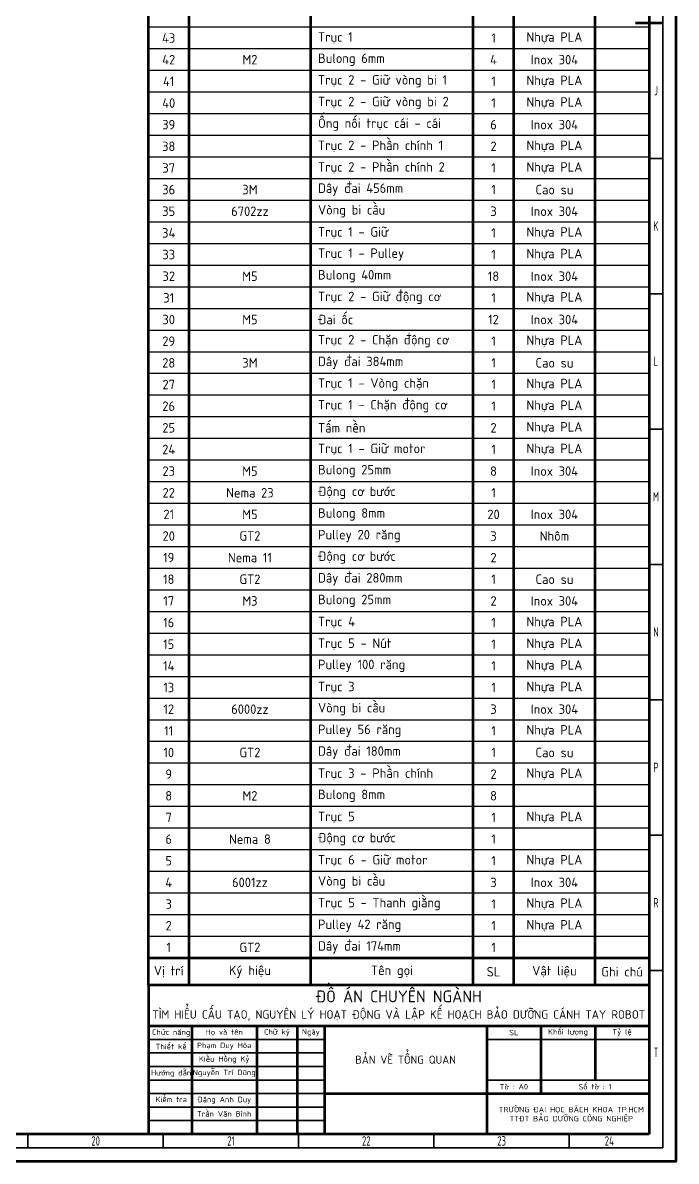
# Model space of a CAD drawing. Header units: millimetres. Extents: x -419 to 9215, y 1224 to 3301.
# Drawn here: x 528.9 to 770.3, y 2460.5 to 2881.1 of the extents above; entities that cross this region are included whole.
import ezdxf

# ---------------------------------------------------------------- set-up
doc = ezdxf.new("R2010")
doc.units = ezdxf.units.MM
for name, color, linetype, lineweight in [('0.3mm', 240, 'Continuous', 30), ('0.7mm', 7, 'Continuous', 70), ('Chu', 241, 'Continuous', 35), ('d', 7, 'Continuous', 35), ('Net 0.35', 20, 'Continuous', 35), ('Net 0.7', 7, 'Continuous', 70)]:
    doc.layers.add(name, color=color, linetype=linetype, lineweight=lineweight)
doc.styles.add('SLDTEXTSTYLE1', font='TXT', dxfattribs={"width": 0.7})
doc.styles.get("Standard").update_dxf_attribs({"font": 'arial.ttf'})

msp = doc.modelspace()

# ---------------------------------------------------------------- linework, layer by layer
at = {"layer": '0.3mm'}
for p, q in [((760.28, 2879.43), (575.28, 2879.43)), ((760.28, 2871.43), (575.28, 2871.43)), ((760.28, 2863.43), (575.28, 2863.43)), ((760.28, 2855.43), (575.28, 2855.43)), ((760.28, 2847.43), (575.28, 2847.43)), ((760.28, 2839.43), (575.28, 2839.43)), ((760.28, 2831.43), (575.28, 2831.43)), ((760.28, 2823.43), (575.28, 2823.43)), ((760.28, 2815.43), (575.28, 2815.43)), ((760.28, 2807.43), (575.28, 2807.43)), ((760.28, 2799.43), (575.28, 2799.43)), ((760.28, 2791.43), (575.28, 2791.43)), ((760.28, 2783.43), (575.28, 2783.43)), ((760.28, 2775.43), (575.28, 2775.43)), ((760.28, 2767.43), (575.28, 2767.43)), ((760.28, 2759.43), (575.28, 2759.43)), ((760.28, 2751.43), (575.28, 2751.43)), ((760.28, 2743.43), (575.28, 2743.43)), ((760.28, 2735.43), (575.28, 2735.43)), ((760.28, 2727.43), (575.28, 2727.43)), ((760.28, 2719.43), (575.28, 2719.43)), ((760.28, 2711.43), (575.28, 2711.43)), ((760.28, 2703.43), (575.28, 2703.43)), ((760.28, 2695.43), (575.28, 2695.43)), ((760.28, 2687.48), (575.28, 2687.48)), ((760.28, 2679.48), (575.28, 2679.48)), ((760.28, 2671.48), (575.28, 2671.48)), ((760.28, 2663.48), (575.28, 2663.48)), ((760.28, 2655.48), (575.28, 2655.48)), ((760.28, 2647.48), (575.28, 2647.48)), ((760.28, 2639.48), (575.28, 2639.48)), ((760.28, 2631.48), (575.28, 2631.48)), ((760.28, 2623.48), (575.28, 2623.48)), ((760.28, 2615.48), (575.28, 2615.48)), ((760.28, 2607.48), (575.28, 2607.48)), ((760.28, 2599.48), (575.28, 2599.48)), ((760.28, 2591.48), (575.28, 2591.48)), ((760.28, 2583.48), (575.28, 2583.48)), ((760.28, 2575.48), (575.28, 2575.48)), ((760.28, 2567.48), (575.28, 2567.48)), ((760.28, 2559.48), (575.28, 2559.48)), ((760.28, 2551.48), (575.28, 2551.48)), ((760.28, 2543.48), (575.28, 2543.48))]:
    msp.add_line(p, q, dxfattribs=at)
at = {"layer": '0.7mm'}
msp.add_line((760.28, 2535.48), (575.28, 2535.48), dxfattribs=at)
at = {"layer": 'd'}
msp.add_line((760.28, 2470.48), (760.28, 2582.48), dxfattribs=at)
at = {"layer": 'Net 0.35', "linetype": 'Continuous', "lineweight": 35}
for p, q in [((765.28, 3296.48), (765.28, 2465.48)), ((765.28, 2830.98), (760.28, 2830.98)), ((765.28, 2780.98), (760.28, 2780.98)), ((765.28, 2730.98), (760.28, 2730.98)), ((765.28, 2680.98), (760.28, 2680.98)), ((765.28, 2630.98), (760.28, 2630.98)), ((765.28, 2580.98), (760.28, 2580.98)), ((765.28, 2530.98), (760.28, 2530.98)), ((530.78, 2470.48), (530.78, 2465.48)), ((580.78, 2470.48), (580.78, 2465.48)), ((630.78, 2470.48), (630.78, 2465.48)), ((680.78, 2470.48), (680.78, 2465.48)), ((730.78, 2470.48), (730.78, 2465.48)), ((765.28, 2465.48), (-403.72, 2465.48))]:
    msp.add_line(p, q, dxfattribs=at)
at = {"layer": 'Net 0.35'}
for p, q in [((575.28, 2505.48), (640.28, 2505.48)), ((700.28, 2505.48), (760.28, 2505.48)), ((575.28, 2500.48), (640.28, 2500.48)), ((575.28, 2495.48), (640.28, 2495.48)), ((575.28, 2490.48), (640.28, 2490.48)), ((700.28, 2490.48), (760.28, 2490.48)), ((640.28, 2485.48), (575.28, 2485.48)), ((575.28, 2480.48), (640.28, 2480.48)), ((575.28, 2475.48), (640.28, 2475.48))]:
    msp.add_line(p, q, dxfattribs=at)
at = {"layer": 'Net 0.7', "linetype": 'Continuous', "lineweight": 70}
for p, q in [((760.28, 3291.48), (760.28, 2470.48)), ((755.28, 2880.98), (765.28, 2880.98)), ((760.28, 2470.48), (-398.72, 2470.48))]:
    msp.add_line(p, q, dxfattribs=at)
at = {"layer": 'Net 0.7'}
for p, q in [((575.28, 2525.48), (575.28, 3031.43)), ((590.28, 2525.48), (590.28, 3031.43)), ((635.28, 2525.48), (635.28, 3031.43)), ((695.28, 2525.48), (695.28, 3031.43)), ((710.28, 2525.48), (710.28, 3031.43)), ((740.28, 2525.48), (740.28, 3031.43)), ((760.28, 2525.48), (575.28, 2525.48)), ((575.28, 2525.48), (575.28, 2470.48)), ((575.28, 2510.48), (760.28, 2510.48)), ((591.28, 2510.48), (591.28, 2470.48)), ((615.28, 2510.48), (615.28, 2470.48)), ((630.28, 2510.48), (630.28, 2470.48)), ((640.28, 2510.48), (640.28, 2470.48)), ((700.28, 2510.48), (700.28, 2470.48)), ((720.28, 2510.48), (720.28, 2485.48)), ((740.28, 2510.48), (740.28, 2490.48)), ((640.28, 2485.48), (760.28, 2485.48))]:
    msp.add_line(p, q, dxfattribs=at)
msp.add_lwpolyline([(-418.72, 2460.48), (770.28, 2460.48), (770.28, 3301.48), (-418.72, 3301.48)], close=True, dxfattribs=at)

# ---------------------------------------------------------------- texts
at = {"layer": 'Chu', "char_height": 3.5, "attachment_point": 5, "style": 'SLDTEXTSTYLE1'}
for s, insert in [('{\\fTCVN 7284|b0|i0|c0|p34;J}', (762.78, 2855.98)), ('{\\fTCVN 7284|b0|i0|c0|p34;K}', (762.78, 2805.98)), ('{\\fTCVN 7284|b0|i0|c0|p34;L}', (762.78, 2755.98)), ('{\\fTCVN 7284|b0|i0|c0|p34;M}', (762.78, 2705.98)), ('{\\fTCVN 7284|b0|i0|c0|p34;N}', (762.78, 2655.98)), ('{\\fTCVN 7284|b0|i0|c0|p34;P}', (762.78, 2605.98)), ('{\\fTCVN 7284|b0|i0|c0|p34;R}', (762.78, 2555.98)), ('{\\fTCVN 7284|b0|i0|c0|p34;T}', (762.78, 2500.73)), ('{\\fTCVN 7284|b0|i0|c0|p34;20}', (555.78, 2467.98)), ('{\\fTCVN 7284|b0|i0|c0|p34;21}', (605.78, 2467.98)), ('{\\fTCVN 7284|b0|i0|c0|p34;22}', (655.78, 2467.98)), ('{\\fTCVN 7284|b0|i0|c0|p34;23}', (705.78, 2467.98)), ('{\\fTCVN 7284|b0|i0|c0|p34;24}', (745.53, 2467.98))]:
    msp.add_mtext(s, dxfattribs=dict(at, insert=insert))
at = {"layer": 'Chu'}
for s, width, insert, char_height, attachment_point in [('{\\fTCVN 7284|b0|i0|c0|p34;\\H1x;ĐỒ ÁN CHUYÊN NGÀNH\\P\\H0.71429x;TÌM HIỂU CẤU TẠO, NGUYÊN LÝ HOẠT ĐỘNG VÀ LẬP KẾ HOẠCH BẢO DƯỠNG CÁNH TAY ROBOT}', 184.1058, (667.78, 2517.98), 4.375, 5), ('{\\fTCVN 7284|b0|i0|c0|p34;Chức năng}', 18.9375, (583.67, 2507.85), 2, 5), ('\\pxqc;{\\fTCVN 7284|b0|i0|c0|p34;Họ và tên}', 45.2329, (603.28, 2507.98), 2, 5), ('\\pxqc;{\\fTCVN 7284|b0|i0|c0|p34;Chữ ký}', 18.9375, (622.78, 2507.98), 2, 5), ('\\pxqc;{\\fTCVN 7284|b0|i0|c0|p34;Ngày}', 18.9375, (635.28, 2507.98), 2, 5), ('\\pxqc;{\\fTCVN 7284|b0|i0|c0|p34;SL}', 45.2329, (710.28, 2507.98), 2, 5), ('\\pxqc;{\\fTCVN 7284|b0|i0|c0|p34;Khối lượng}', 45.2329, (730.28, 2507.98), 2, 5), ('\\pxqc;{\\fTCVN 7284|b0|i0|c0|p34;Tỷ lệ}', 45.2329, (750.28, 2507.98), 2, 5), ('\\pxqc;{\\fTCVN 7284|b0|i0|c0|p34;Thiết kế}', 18.9375, (583.67, 2502.85), 2, 5), ('\\pxqc;{\\fTCVN 7284|b0|i0|c0|p34;Phạm Duy Hòa}', 45.2329, (603.28, 2502.98), 2, 5), ('\\pxqc;{\\fTCVN 7284|b0|i0|c0|p34;Kiều Hồng Kỷ}', 45.2329, (603.28, 2497.98), 2, 5), ('{\\fTCVN 7284|b0|i0|c0|p34;BẢN VẼ TỔNG QUAN}', 51.3461, (670.28, 2497.98), 3, 5), ('\\pxqc;{\\fTCVN 7284|b0|i0|c0|p34;Hướng dẫn}', 18.9375, (583.67, 2492.85), 2, 5), ('\\pxqc;{\\fTCVN 7284|b0|i0|c0|p34;Nguyễn Trí Dũng}', 45.2329, (603.28, 2492.98), 2, 5), ('\\pxqc;{\\fTCVN 7284|b0|i0|c0|p34;Tờ : A0}', 45.2329, (710.28, 2487.98), 2, 5), ('\\pxqc;{\\fTCVN 7284|b0|i0|c0|p34;Số tờ : 1}', 45.2329, (740.28, 2487.98), 2, 5), ('\\pxqc;{\\fTCVN 7284|b0|i0|c0|p34;Kiểm tra}', 18.9375, (574.24, 2483.3), 2, 4), ('\\pxqc;{\\fTCVN 7284|b0|i0|c0|p34;Đặng Anh Duy}', 45.2329, (603.28, 2482.98), 2, 5), ('\\pxqc;{\\fTCVN 7284|b0|i0|c0|p34;Trần Văn Bình}', 45.2329, (603.28, 2477.98), 2, 5), ('{\\fTCVN 7284|b0|i0|c0|p34;TRƯỜNG ĐẠI HỌC BÁCH KHOA TP.HCM\\PTTĐT BẢO DƯỠNG CÔNG NGHIỆP}', 73.3531, (731.49, 2477.67), 2, 5)]:
    msp.add_mtext_dynamic_manual_height_columns(s, width=width, gutter_width=156.61, heights=[0], dxfattribs=dict(at, insert=insert, char_height=char_height, attachment_point=attachment_point))
at = {"layer": 'Net 0.7', "lineweight": 211, "char_height": 3.5, "attachment_point": 5}
for s, width, insert in [('{\\fTCVN 7284|b0|i0|c0|p34;43}', 37.6512, (582.78, 2875.43)), ('\\pxql;{\\fTCVN 7284|b0|i0|c0|p34;Trục 1}', 56.7321, (666.31, 2875.43)), ('{\\fTCVN 7284|b0|i0|c0|p34;1}', 37.6512, (702.78, 2875.43)), ('{\\fTCVN 7284|b0|i0|c0|p34;Nhựa PLA}', 37.6512, (725.28, 2875.43)), ('{\\fTCVN 7284|b0|i0|c0|p34;42}', 37.6512, (582.78, 2867.43)), ('{\\fTCVN 7284|b0|i0|c0|p34;M2}', 32.1218, (612.78, 2867.43)), ('\\pxql;{\\fTCVN 7284|b0|i0|c0|p34;Bulong 6mm}', 56.7321, (666.31, 2867.43)), ('{\\fTCVN 7284|b0|i0|c0|p34;4}', 37.6512, (702.78, 2867.43)), ('{\\fTCVN 7284|b0|i0|c0|p34;Inox 304}', 37.6512, (725.28, 2867.43)), ('{\\fTCVN 7284|b0|i0|c0|p34;41}', 37.6512, (582.78, 2859.43)), ('\\pxql;{\\fTCVN 7284|b0|i0|c0|p34;Trục 2 - Giữ vòng bi 1}', 56.7321, (666.31, 2859.43)), ('{\\fTCVN 7284|b0|i0|c0|p34;1}', 37.6512, (702.78, 2859.43)), ('{\\fTCVN 7284|b0|i0|c0|p34;Nhựa PLA}', 37.6512, (725.28, 2859.43)), ('{\\fTCVN 7284|b0|i0|c0|p34;40}', 37.6512, (582.78, 2851.43)), ('\\pxql;{\\fTCVN 7284|b0|i0|c0|p34;Trục 2 - Giữ vòng bi 2}', 56.7321, (666.31, 2851.43)), ('{\\fTCVN 7284|b0|i0|c0|p34;1}', 37.6512, (702.78, 2851.43)), ('{\\fTCVN 7284|b0|i0|c0|p34;Nhựa PLA}', 37.6512, (725.28, 2851.43)), ('\\pxql;{\\fTCVN 7284|b0|i0|c0|p34;Ống nối trục cái - cái }', 56.7321, (666.31, 2843.43)), ('{\\fTCVN 7284|b0|i0|c0|p34;39}', 37.6512, (582.78, 2843.43)), ('{\\fTCVN 7284|b0|i0|c0|p34;6}', 37.6512, (702.78, 2843.43)), ('{\\fTCVN 7284|b0|i0|c0|p34;Inox 304}', 37.6512, (725.28, 2843.43)), ('{\\fTCVN 7284|b0|i0|c0|p34;38}', 37.6512, (582.78, 2835.43)), ('\\pxql;{\\fTCVN 7284|b0|i0|c0|p34;Trục 2 - Phần chính 1}', 56.7321, (666.31, 2835.43)), ('{\\fTCVN 7284|b0|i0|c0|p34;2}', 37.6512, (702.78, 2835.43)), ('{\\fTCVN 7284|b0|i0|c0|p34;Nhựa PLA}', 37.6512, (725.28, 2835.43)), ('\\pxql;{\\fTCVN 7284|b0|i0|c0|p34;Trục 2 - Phần chính 2}', 56.7321, (666.31, 2827.43)), ('{\\fTCVN 7284|b0|i0|c0|p34;37}', 37.6512, (582.78, 2827.43)), ('{\\fTCVN 7284|b0|i0|c0|p34;1}', 37.6512, (702.78, 2827.43)), ('{\\fTCVN 7284|b0|i0|c0|p34;Nhựa PLA}', 37.6512, (725.28, 2827.43)), ('\\pxql;{\\fTCVN 7284|b0|i0|c0|p34;Dây đai 456mm}', 56.7321, (666.31, 2819.43)), ('{\\fTCVN 7284|b0|i0|c0|p34;36}', 37.6512, (582.78, 2819.43)), ('{\\fTCVN 7284|b0|i0|c0|p34;3M}', 32.1218, (612.78, 2819.43)), ('{\\fTCVN 7284|b0|i0|c0|p34;1}', 37.6512, (702.78, 2819.43)), ('{\\fTCVN 7284|b0|i0|c0|p34;Cao su}', 37.6512, (725.28, 2819.43)), ('\\pxql;{\\fTCVN 7284|b0|i0|c0|p34;Vòng bi cầu}', 56.7321, (666.31, 2811.43)), ('{\\fTCVN 7284|b0|i0|c0|p34;35}', 37.6512, (582.78, 2811.43)), ('{\\fTCVN 7284|b0|i0|c0|p34;6702zz}', 32.1218, (612.78, 2811.43)), ('{\\fTCVN 7284|b0|i0|c0|p34;3}', 37.6512, (702.78, 2811.43)), ('{\\fTCVN 7284|b0|i0|c0|p34;Inox 304}', 37.6512, (725.28, 2811.43)), ('\\pxql;{\\fTCVN 7284|b0|i0|c0|p34;Trục 1 - Giữ}', 56.7321, (666.31, 2803.43)), ('{\\fTCVN 7284|b0|i0|c0|p34;Nhựa PLA}', 37.6512, (725.28, 2803.43)), ('{\\fTCVN 7284|b0|i0|c0|p34;34}', 37.6512, (582.78, 2803.43)), ('{\\fTCVN 7284|b0|i0|c0|p34;1}', 37.6512, (702.78, 2803.43)), ('{\\fTCVN 7284|b0|i0|c0|p34;33}', 37.6512, (582.78, 2795.43)), ('\\pxql;{\\fTCVN 7284|b0|i0|c0|p34;Trục 1 - Pulley}', 56.7321, (666.31, 2795.43)), ('{\\fTCVN 7284|b0|i0|c0|p34;1}', 37.6512, (702.78, 2795.43)), ('{\\fTCVN 7284|b0|i0|c0|p34;Nhựa PLA}', 37.6512, (725.28, 2795.43)), ('{\\fTCVN 7284|b0|i0|c0|p34;32}', 37.6512, (582.78, 2787.43)), ('{\\fTCVN 7284|b0|i0|c0|p34;M5}', 32.1218, (612.78, 2787.43)), ('\\pxql;{\\fTCVN 7284|b0|i0|c0|p34;Bulong 40mm}', 56.7321, (666.31, 2787.43)), ('{\\fTCVN 7284|b0|i0|c0|p34;18}', 37.6512, (702.78, 2787.43)), ('{\\fTCVN 7284|b0|i0|c0|p34;Inox 304}', 37.6512, (725.28, 2787.43)), ('{\\fTCVN 7284|b0|i0|c0|p34;31}', 37.6512, (582.78, 2779.43)), ('\\pxql;{\\fTCVN 7284|b0|i0|c0|p34;Trục 2 - Giữ động cơ}', 56.7321, (666.31, 2779.43)), ('{\\fTCVN 7284|b0|i0|c0|p34;1}', 37.6512, (702.78, 2779.43)), ('{\\fTCVN 7284|b0|i0|c0|p34;Nhựa PLA}', 37.6512, (725.28, 2779.43)), ('{\\fTCVN 7284|b0|i0|c0|p34;30}', 37.6512, (582.78, 2771.43)), ('{\\fTCVN 7284|b0|i0|c0|p34;M5}', 32.1218, (612.78, 2771.43)), ('\\pxql;{\\fTCVN 7284|b0|i0|c0|p34;Đai ốc}', 56.7321, (666.31, 2771.43)), ('{\\fTCVN 7284|b0|i0|c0|p34;12}', 37.6512, (702.78, 2771.43)), ('{\\fTCVN 7284|b0|i0|c0|p34;Inox 304}', 37.6512, (725.28, 2771.43)), ('{\\fTCVN 7284|b0|i0|c0|p34;29}', 37.6512, (582.78, 2763.43)), ('\\pxql;{\\fTCVN 7284|b0|i0|c0|p34;Trục 2 - Chặn động cơ}', 56.7321, (666.31, 2763.43)), ('{\\fTCVN 7284|b0|i0|c0|p34;1}', 37.6512, (702.78, 2763.43)), ('{\\fTCVN 7284|b0|i0|c0|p34;Nhựa PLA}', 37.6512, (725.28, 2763.43)), ('{\\fTCVN 7284|b0|i0|c0|p34;28}', 37.6512, (582.78, 2755.43)), ('{\\fTCVN 7284|b0|i0|c0|p34;3M}', 32.1218, (612.78, 2755.43)), ('\\pxql;{\\fTCVN 7284|b0|i0|c0|p34;Dây đai 384mm}', 56.7321, (666.31, 2755.43)), ('{\\fTCVN 7284|b0|i0|c0|p34;1}', 37.6512, (702.78, 2755.43)), ('{\\fTCVN 7284|b0|i0|c0|p34;Cao su}', 37.6512, (725.28, 2755.43)), ('{\\fTCVN 7284|b0|i0|c0|p34;27}', 37.6512, (582.78, 2747.43)), ('\\pxql;{\\fTCVN 7284|b0|i0|c0|p34;Trục 1 - Vòng chặn}', 56.7321, (666.31, 2747.43)), ('{\\fTCVN 7284|b0|i0|c0|p34;1}', 37.6512, (702.78, 2747.43)), ('{\\fTCVN 7284|b0|i0|c0|p34;Nhựa PLA}', 37.6512, (725.28, 2747.43)), ('\\pxql;{\\fTCVN 7284|b0|i0|c0|p34;Trục 1 - Chặn động cơ}', 56.7321, (666.31, 2739.43)), ('{\\fTCVN 7284|b0|i0|c0|p34;26}', 37.6512, (582.78, 2739.43)), ('{\\fTCVN 7284|b0|i0|c0|p34;1}', 37.6512, (702.78, 2739.43)), ('{\\fTCVN 7284|b0|i0|c0|p34;Nhựa PLA}', 37.6512, (725.28, 2739.43)), ('\\pxql;{\\fTCVN 7284|b0|i0|c0|p34;Tấm nền}', 56.7321, (666.31, 2731.43)), ('{\\fTCVN 7284|b0|i0|c0|p34;25}', 37.6512, (582.78, 2731.43)), ('{\\fTCVN 7284|b0|i0|c0|p34;2}', 37.6512, (702.78, 2731.43)), ('{\\fTCVN 7284|b0|i0|c0|p34;Nhựa PLA}', 37.6512, (725.28, 2731.43)), ('\\pxql;{\\fTCVN 7284|b0|i0|c0|p34;Trục 1 - Giữ motor}', 56.7321, (666.31, 2723.43)), ('{\\fTCVN 7284|b0|i0|c0|p34;Nhựa PLA}', 37.6512, (725.28, 2723.43)), ('{\\fTCVN 7284|b0|i0|c0|p34;24}', 37.6512, (582.78, 2723.43)), ('{\\fTCVN 7284|b0|i0|c0|p34;1}', 37.6512, (702.78, 2723.43)), ('{\\fTCVN 7284|b0|i0|c0|p34;23}', 37.6512, (582.78, 2715.43)), ('{\\fTCVN 7284|b0|i0|c0|p34;M5}', 32.1218, (612.78, 2715.43)), ('\\pxql;{\\fTCVN 7284|b0|i0|c0|p34;Bulong 25mm}', 56.7321, (666.31, 2715.43)), ('{\\fTCVN 7284|b0|i0|c0|p34;8}', 37.6512, (702.78, 2715.43)), ('{\\fTCVN 7284|b0|i0|c0|p34;Inox 304}', 37.6512, (725.28, 2715.43)), ('{\\fTCVN 7284|b0|i0|c0|p34;22}', 37.6512, (582.78, 2707.43)), ('{\\fTCVN 7284|b0|i0|c0|p34;Nema 23}', 32.1218, (612.78, 2707.43)), ('\\pxql;{\\fTCVN 7284|b0|i0|c0|p34;Động cơ bước}', 56.7321, (666.31, 2707.43)), ('{\\fTCVN 7284|b0|i0|c0|p34;1}', 37.6512, (702.78, 2707.43)), ('{\\fTCVN 7284|b0|i0|c0|p34;21}', 37.6512, (582.78, 2699.43)), ('{\\fTCVN 7284|b0|i0|c0|p34;M5}', 32.1218, (612.78, 2699.43)), ('\\pxql;{\\fTCVN 7284|b0|i0|c0|p34;Bulong 8mm}', 56.7321, (666.31, 2699.43)), ('{\\fTCVN 7284|b0|i0|c0|p34;20}', 37.6512, (702.78, 2699.43)), ('{\\fTCVN 7284|b0|i0|c0|p34;Inox 304}', 37.6512, (725.28, 2699.43)), ('{\\fTCVN 7284|b0|i0|c0|p34;20}', 37.6512, (582.78, 2691.43)), ('{\\fTCVN 7284|b0|i0|c0|p34;GT2}', 32.1218, (612.78, 2691.48)), ('\\pxql;{\\fTCVN 7284|b0|i0|c0|p34;Pulley 20 răng}', 56.7321, (666.31, 2691.43)), ('{\\fTCVN 7284|b0|i0|c0|p34;3}', 37.6512, (702.78, 2691.43)), ('{\\fTCVN 7284|b0|i0|c0|p34;Nhôm}', 37.6512, (725.28, 2691.48)), ('{\\fTCVN 7284|b0|i0|c0|p34;19}', 37.6512, (582.78, 2683.48)), ('{\\fTCVN 7284|b0|i0|c0|p34;Nema 11}', 32.1218, (612.78, 2683.48)), ('\\pxql;{\\fTCVN 7284|b0|i0|c0|p34;Động cơ bước}', 56.7321, (666.31, 2683.48)), ('{\\fTCVN 7284|b0|i0|c0|p34;2}', 37.6512, (702.78, 2683.48)), ('{\\fTCVN 7284|b0|i0|c0|p34;18}', 37.6512, (582.78, 2675.48)), ('{\\fTCVN 7284|b0|i0|c0|p34;GT2}', 32.1218, (612.78, 2675.48)), ('\\pxql;{\\fTCVN 7284|b0|i0|c0|p34;Dây đai 280mm}', 56.7321, (666.31, 2675.48)), ('{\\fTCVN 7284|b0|i0|c0|p34;1}', 37.6512, (702.78, 2675.48)), ('{\\fTCVN 7284|b0|i0|c0|p34;Cao su}', 37.6512, (725.28, 2675.48)), ('{\\fTCVN 7284|b0|i0|c0|p34;17}', 37.6512, (582.78, 2667.48)), ('{\\fTCVN 7284|b0|i0|c0|p34;M3}', 32.1218, (612.78, 2667.48)), ('\\pxql;{\\fTCVN 7284|b0|i0|c0|p34;Bulong 25mm}', 56.7321, (666.31, 2667.48)), ('{\\fTCVN 7284|b0|i0|c0|p34;2}', 37.6512, (702.78, 2667.48)), ('{\\fTCVN 7284|b0|i0|c0|p34;Inox 304}', 37.6512, (725.28, 2667.48)), ('{\\fTCVN 7284|b0|i0|c0|p34;16}', 37.6512, (582.78, 2659.48)), ('\\pxql;{\\fTCVN 7284|b0|i0|c0|p34;Trục 4}', 56.7321, (666.31, 2659.48)), ('{\\fTCVN 7284|b0|i0|c0|p34;1}', 37.6512, (702.78, 2659.48)), ('{\\fTCVN 7284|b0|i0|c0|p34;Nhựa PLA}', 37.6512, (725.28, 2659.48)), ('{\\fTCVN 7284|b0|i0|c0|p34;15}', 37.6512, (582.78, 2651.48)), ('\\pxql;{\\fTCVN 7284|b0|i0|c0|p34;Trục 5 - Nút}', 56.7321, (666.31, 2651.48)), ('{\\fTCVN 7284|b0|i0|c0|p34;1}', 37.6512, (702.78, 2651.48)), ('{\\fTCVN 7284|b0|i0|c0|p34;Nhựa PLA}', 37.6512, (725.28, 2651.48)), ('\\pxql;{\\fTCVN 7284|b0|i0|c0|p34;Pulley 100 răng}', 56.7321, (666.31, 2643.48)), ('{\\fTCVN 7284|b0|i0|c0|p34;Nhựa PLA}', 37.6512, (725.28, 2643.48)), ('{\\fTCVN 7284|b0|i0|c0|p34;14}', 37.6512, (582.78, 2643.48)), ('{\\fTCVN 7284|b0|i0|c0|p34;1}', 37.6512, (702.78, 2643.48)), ('{\\fTCVN 7284|b0|i0|c0|p34;13}', 37.6512, (582.78, 2635.48)), ('\\pxql;{\\fTCVN 7284|b0|i0|c0|p34;Trục 3}', 56.7321, (666.31, 2635.48)), ('{\\fTCVN 7284|b0|i0|c0|p34;1}', 37.6512, (702.78, 2635.48)), ('{\\fTCVN 7284|b0|i0|c0|p34;Nhựa PLA}', 37.6512, (725.28, 2635.48)), ('{\\fTCVN 7284|b0|i0|c0|p34;12}', 37.6512, (582.78, 2627.48)), ('{\\fTCVN 7284|b0|i0|c0|p34;6000zz}', 32.1218, (612.78, 2627.48)), ('\\pxql;{\\fTCVN 7284|b0|i0|c0|p34;Vòng bi cầu}', 56.7321, (666.31, 2627.48)), ('{\\fTCVN 7284|b0|i0|c0|p34;3}', 37.6512, (702.78, 2627.48)), ('{\\fTCVN 7284|b0|i0|c0|p34;Inox 304}', 37.6512, (725.28, 2627.48)), ('{\\fTCVN 7284|b0|i0|c0|p34;11}', 37.6512, (582.78, 2619.48)), ('\\pxql;{\\fTCVN 7284|b0|i0|c0|p34;Pulley 56 răng}', 56.7321, (666.31, 2619.48)), ('{\\fTCVN 7284|b0|i0|c0|p34;1}', 37.6512, (702.78, 2619.48)), ('{\\fTCVN 7284|b0|i0|c0|p34;Nhựa PLA}', 37.6512, (725.28, 2619.48)), ('{\\fTCVN 7284|b0|i0|c0|p34;10}', 37.6512, (582.78, 2611.48)), ('{\\fTCVN 7284|b0|i0|c0|p34;GT2}', 32.1218, (612.78, 2611.48)), ('\\pxql;{\\fTCVN 7284|b0|i0|c0|p34;Dây đai 180mm}', 56.7321, (666.31, 2611.48)), ('{\\fTCVN 7284|b0|i0|c0|p34;1}', 37.6512, (702.78, 2611.48)), ('{\\fTCVN 7284|b0|i0|c0|p34;Cao su}', 37.6512, (725.28, 2611.48)), ('{\\fTCVN 7284|b0|i0|c0|p34;9}', 37.6512, (582.78, 2603.48)), ('\\pxql;{\\fTCVN 7284|b0|i0|c0|p34;Trục 3 - Phần chính}', 56.7321, (666.31, 2603.48)), ('{\\fTCVN 7284|b0|i0|c0|p34;2}', 37.6512, (702.78, 2603.48)), ('{\\fTCVN 7284|b0|i0|c0|p34;Nhựa PLA}', 37.6512, (725.28, 2603.48)), ('{\\fTCVN 7284|b0|i0|c0|p34;8}', 37.6512, (582.78, 2595.48)), ('{\\fTCVN 7284|b0|i0|c0|p34;M2}', 32.1218, (612.78, 2595.48)), ('\\pxql;{\\fTCVN 7284|b0|i0|c0|p34;Bulong 8mm}', 56.7321, (666.31, 2595.48)), ('{\\fTCVN 7284|b0|i0|c0|p34;8}', 37.6512, (702.78, 2595.48)), ('{\\fTCVN 7284|b0|i0|c0|p34;7}', 37.6512, (582.78, 2587.48)), ('\\pxql;{\\fTCVN 7284|b0|i0|c0|p34;Trục 5}', 56.7321, (666.31, 2587.48)), ('{\\fTCVN 7284|b0|i0|c0|p34;1}', 37.6512, (702.78, 2587.48)), ('{\\fTCVN 7284|b0|i0|c0|p34;Nhựa PLA}', 37.6512, (725.28, 2587.48)), ('{\\fTCVN 7284|b0|i0|c0|p34;6}', 37.6512, (582.78, 2579.48)), ('{\\fTCVN 7284|b0|i0|c0|p34;Nema 8}', 32.1218, (612.78, 2579.48)), ('\\pxql;{\\fTCVN 7284|b0|i0|c0|p34;Động cơ bước}', 56.7321, (666.31, 2579.48)), ('{\\fTCVN 7284|b0|i0|c0|p34;1}', 37.6512, (702.78, 2579.48)), ('{\\fTCVN 7284|b0|i0|c0|p34;5}', 37.6512, (582.78, 2571.48)), ('\\pxql;{\\fTCVN 7284|b0|i0|c0|p34;Trục 6 - Giữ motor}', 56.7321, (666.31, 2571.48)), ('{\\fTCVN 7284|b0|i0|c0|p34;1}', 37.6512, (702.78, 2571.48)), ('{\\fTCVN 7284|b0|i0|c0|p34;Nhựa PLA}', 37.6512, (725.28, 2571.48)), ('\\pxql;{\\fTCVN 7284|b0|i0|c0|p34;Vòng bi cầu}', 56.7321, (666.31, 2563.48)), ('{\\fTCVN 7284|b0|i0|c0|p34;4}', 37.6512, (582.78, 2563.48)), ('{\\fTCVN 7284|b0|i0|c0|p34;6001zz}', 32.1218, (612.78, 2563.48)), ('{\\fTCVN 7284|b0|i0|c0|p34;3}', 37.6512, (702.78, 2563.48)), ('{\\fTCVN 7284|b0|i0|c0|p34;Inox 304}', 37.6512, (725.28, 2563.48)), ('{\\fTCVN 7284|b0|i0|c0|p34;3}', 37.6512, (582.78, 2555.48)), ('\\pxql;{\\fTCVN 7284|b0|i0|c0|p34;Trục 5 - Thanh giằng}', 56.7321, (666.31, 2555.48)), ('{\\fTCVN 7284|b0|i0|c0|p34;1}', 37.6512, (702.78, 2555.48)), ('{\\fTCVN 7284|b0|i0|c0|p34;Nhựa PLA}', 37.6512, (725.28, 2555.48)), ('{\\fTCVN 7284|b0|i0|c0|p34;2}', 37.6512, (582.78, 2547.48)), ('\\pxql;{\\fTCVN 7284|b0|i0|c0|p34;Pulley 42 răng}', 56.7321, (666.31, 2547.48)), ('{\\fTCVN 7284|b0|i0|c0|p34;1}', 37.6512, (702.78, 2547.48)), ('{\\fTCVN 7284|b0|i0|c0|p34;Nhựa PLA}', 37.6512, (725.28, 2547.48)), ('{\\fTCVN 7284|b0|i0|c0|p34;1}', 37.6512, (582.78, 2539.48)), ('{\\fTCVN 7284|b0|i0|c0|p34;GT2}', 32.1218, (612.78, 2539.48)), ('\\pxql;{\\fTCVN 7284|b0|i0|c0|p34;Dây đai 174mm}', 56.7321, (666.31, 2539.48)), ('{\\fTCVN 7284|b0|i0|c0|p34;1}', 37.6512, (702.78, 2539.48)), ('{\\fTCVN 7284|b0|i0|c0|p34;Vị trí}', 37.6512, (582.78, 2530.48)), ('{\\fTCVN 7284|b0|i0|c0|p34;Ký hiệu}', 32.1218, (612.78, 2530.48)), ('{\\fTCVN 7284|b0|i0|c0|p34;Tên gọi}', 102.6967, (665.28, 2530.48)), ('{\\fTCVN 7284|b0|i0|c0|p34;SL}', 55.1419, (702.78, 2530.48)), ('{\\fTCVN 7284|b0|i0|c0|p34;Vật liệu}', 82.4959, (725.28, 2530.48)), ('{\\fTCVN 7284|b0|i0|c0|p34;Ghi chú}', 82.4959, (750.28, 2530.48))]:
    msp.add_mtext_dynamic_manual_height_columns(s, width=width, gutter_width=12.5, heights=[0], dxfattribs=dict(at, insert=insert))

doc.saveas('drawing.dxf')
